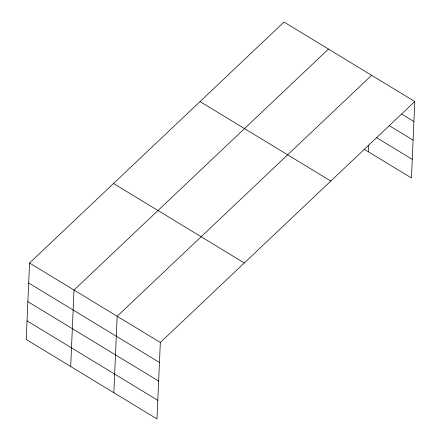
<?xml version="1.0" encoding="UTF-8"?>
<svg xmlns="http://www.w3.org/2000/svg" width="441" height="441" viewBox="0 0 441 441"><rect width="100%" height="100%" fill="white"/><g stroke="black" fill="none" stroke-linecap="round" stroke-linejoin="round"><path stroke-width="0.66" d="M29.558 263.018L26.223 339.476L156.99 418.95L160.326 342.492L414.777 101.524L284.01 22.05L29.558 263.018L160.326 342.492M70.681 366.499L74.022 290.04L328.473 49.072M113.833 392.722L117.174 316.263L371.625 75.301M368.29 151.754L368.577 145.1M414.777 101.524L411.442 177.982L364.205 149.273M401.663 114.065L413.906 121.507M389.183 125.613L413.096 140.144M376.68 137.73L412.252 159.344M200.043 101.568L330.811 181.042M113.53 183.5L244.297 262.974M28.687 283.001L159.455 362.474M27.871 301.638L158.644 381.112M27.033 320.839L157.801 400.312"/></g></svg>
